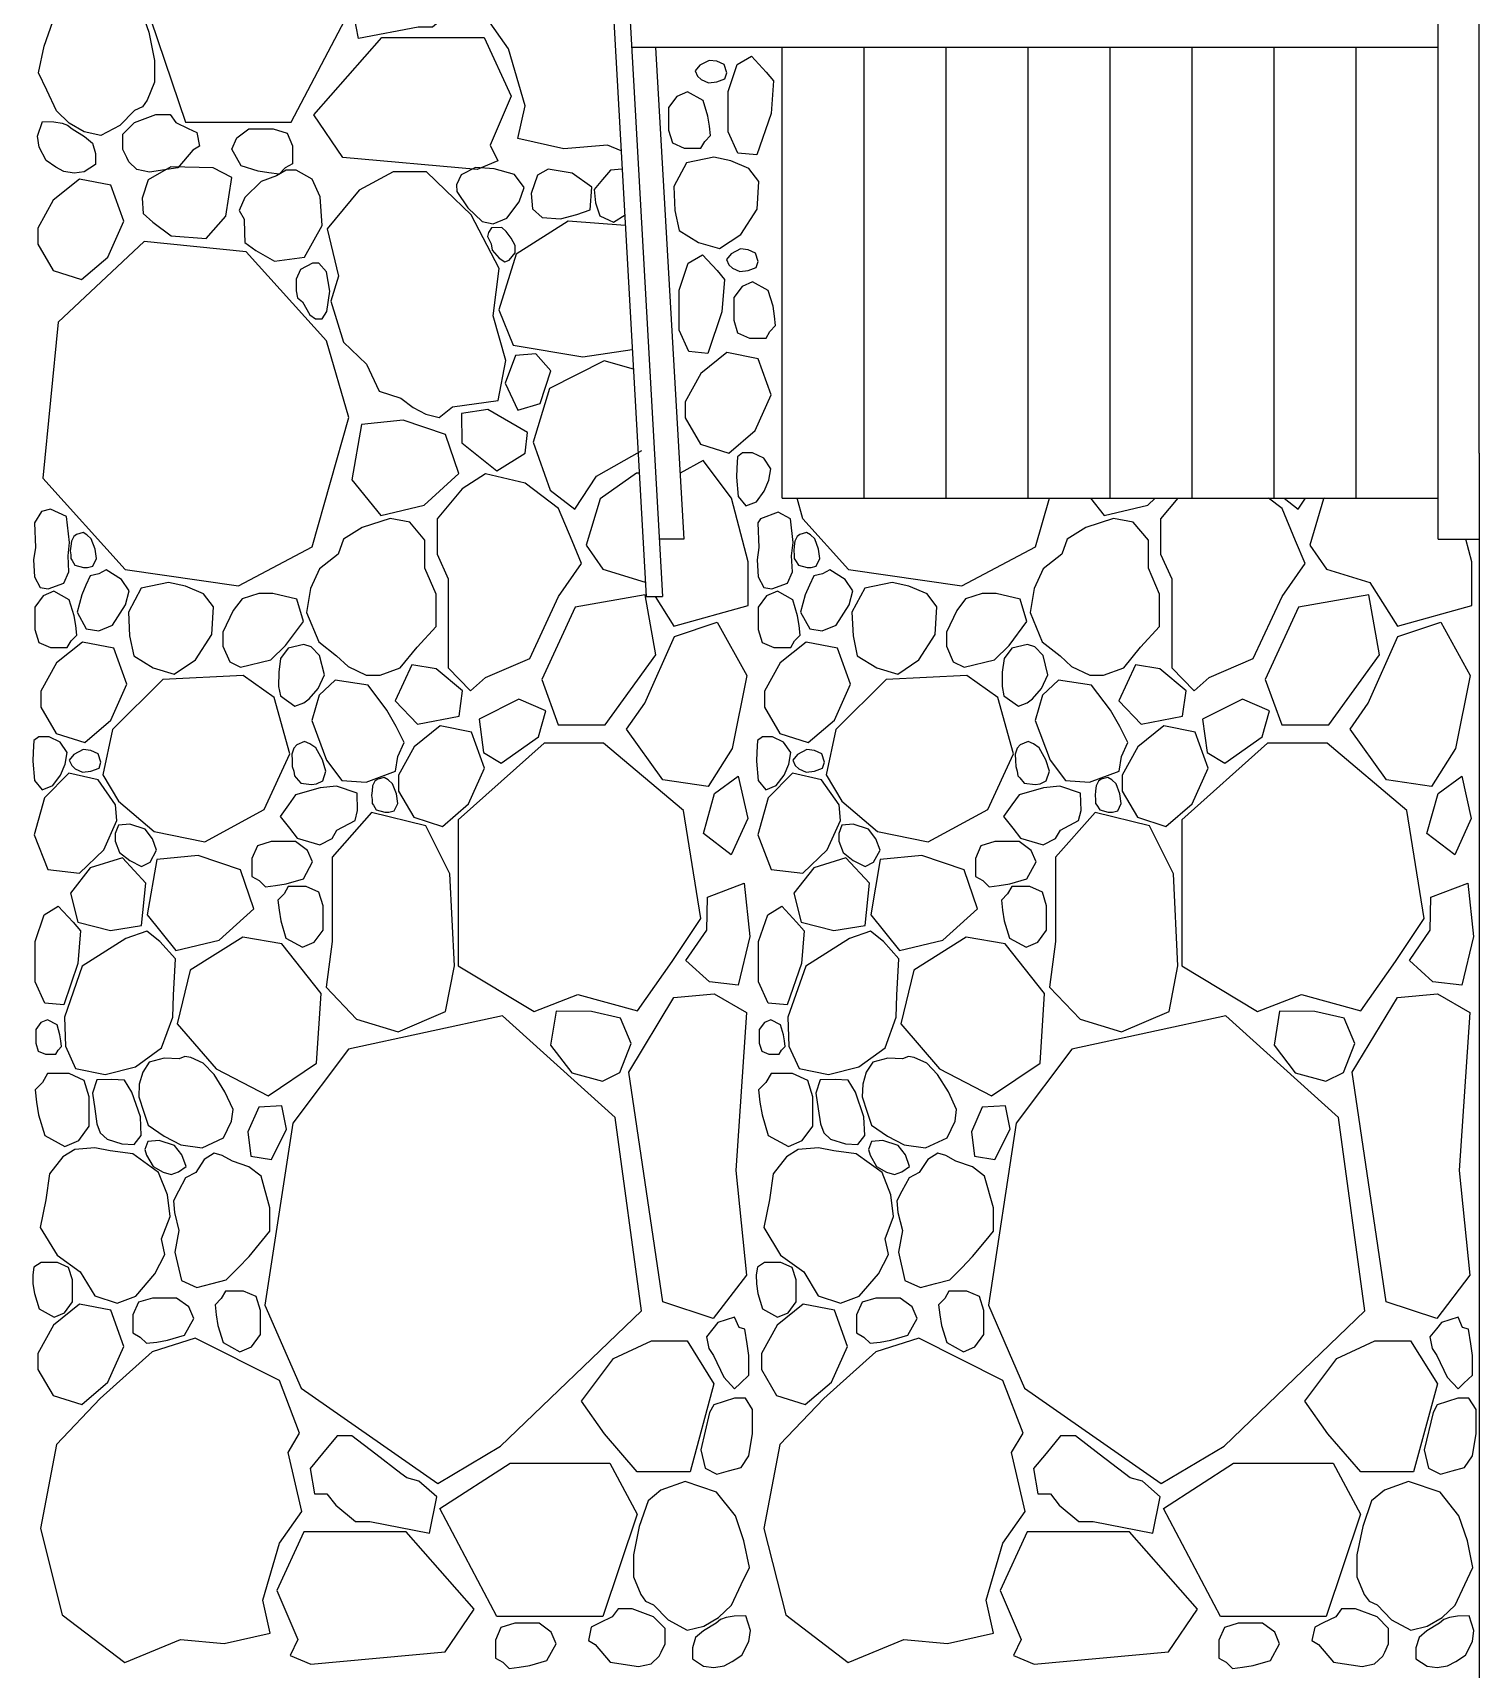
# Model space of a CAD drawing. Header units: millimetres. Extents: x 10227 to 13232, y 2 to 9351.
# Drawn here: x 11831.8 to 12008.2, y 6743.6 to 6943.3 of the extents above; entities that cross this region are included whole.
import ezdxf

# ---------------------------------------------------------------- set-up
doc = ezdxf.new("R2010")
doc.units = ezdxf.units.MM
for name, color, linetype in [('A-FURN', 9, 'Continuous'), ('A-WALL-FULL-EXTR', 1, 'Continuous'), ('ALBERO_PRUNUS', 6, 'Continuous'), ('RETINO', 20, 'Continuous')]:
    doc.layers.add(name, color=color, linetype=linetype)

msp = doc.modelspace()

# ---------------------------------------------------------------- linework, layer by layer
at = {"layer": 'A-FURN', "ltscale": 0.1}
msp.add_line((12008.18, 6892), (12008.18, 6986), dxfattribs=at)
at = {"layer": 'A-WALL-FULL-EXTR', "ltscale": 0.1}
for q in [(12008.18, 7072), (12008.18, 6530.6)]:
    msp.add_line((12008.18, 6892), q, dxfattribs=at)
at = {"layer": 'ALBERO_PRUNUS', "ltscale": 0.1}
for p, q in [((12003.18, 6881.5), (12003.18, 7061.5)), ((11897.4, 7038.49), (11906.58, 6874.51)), ((11899.4, 7038.49), (11908.58, 6874.51)), ((12003.18, 6941.5), (11904.83, 6941.5)), ((11907.74, 6941.5), (11911.18, 6881.5)), ((11923.18, 6886.5), (11923.18, 6941.5)), ((11933.18, 6886.5), (11933.18, 6941.5)), ((11943.18, 6886.5), (11943.18, 6941.5)), ((11953.18, 6886.5), (11953.18, 6941.5)), ((11963.18, 6886.5), (11963.18, 6941.5)), ((11973.18, 6886.5), (11973.18, 6941.5)), ((11983.18, 6886.5), (11983.18, 6941.5)), ((11993.18, 6886.5), (11993.18, 6941.5)), ((11923.18, 6886.5), (12003.18, 6886.5)), ((11911.18, 6881.5), (11908.19, 6881.5)), ((12003.18, 6881.5), (12008.18, 6881.5)), ((11906.58, 6874.51), (11908.58, 6874.51))]:
    msp.add_line(p, q, dxfattribs=at)
at = {"layer": 'RETINO', "ltscale": 0.1}
for p, q in [((11913.53, 6891.09), (11910.72, 6889.56)), ((11916.99, 6886.49), (11913.53, 6891.09)), ((11925.69, 6884), (11925.02, 6886.5)), ((11922.69, 6884.79), (11920.54, 6884)), ((11924.18, 6884), (11922.69, 6884.79))]:
    msp.add_line(p, q, dxfattribs=at)
at = {"layer": 'RETINO'}
for points in [[(11896.57, 6929.11), (11890.95, 6930.37), (11891.85, 6934.36), (11889.81, 6941.34), (11887.1, 6945.2), (11888.76, 6952.4), (11887.36, 6954.77), (11889.81, 6961.18), (11900.07, 6966.35), (11901.47, 6965.91)], [(11882.94, 6945.95), (11880.55, 6943.98), (11878.79, 6943.98), (11871.52, 6942.57), (11870.64, 6946.99), (11872.82, 6948.91), (11874.3, 6949.3), (11875, 6949.85), (11878.06, 6952.19), (11880.98, 6954.41), (11882.79, 6954.41), (11884.55, 6952.29), (11886.09, 6950.45), (11885.54, 6947.35), (11884.03, 6947.35), (11882.94, 6945.95)], [(11870.25, 6945.58), (11861.7, 6951.09), (11849.53, 6951.09), (11846.2, 6944.85), (11850.4, 6932.38), (11863.29, 6932.38), (11870.25, 6945.58)], [(11844.19, 6933.81), (11842.42, 6931.98), (11840.09, 6930.73), (11838.08, 6931.19), (11836.25, 6932.26), (11834.68, 6933.77), (11833.5, 6936.27), (11832.51, 6938.38), (11833.18, 6941.63), (11834.22, 6944.67), (11836.5, 6947.57), (11840.36, 6948.86), (11843.29, 6947.78), (11844.86, 6946.5), (11845.93, 6943.35), (11846.65, 6939.92), (11846.65, 6937.24), (11845.76, 6935.05), (11845.16, 6934.25), (11844.19, 6933.81)], [(11887.57, 6929.58), (11888.52, 6927.64), (11885.99, 6926.59), (11869.62, 6928.07), (11866.08, 6933.29), (11874.37, 6942.72), (11886.85, 6942.72), (11890.14, 6935.56), (11887.57, 6929.58)], [(11921.82, 6933.43), (11920.09, 6928.38), (11917.77, 6928.59), (11916.61, 6931.21), (11916.6, 6936.1), (11917.71, 6939.4), (11919.43, 6940.42), (11921.23, 6938.49), (11922.13, 6937.4), (11921.82, 6933.43)], [(11914.19, 6937.17), (11915.21, 6937.3), (11916.19, 6937.66), (11916.42, 6938.38), (11916.11, 6939.4), (11915.21, 6939.81), (11914.27, 6939.92), (11913.13, 6939.32), (11912.57, 6938.62), (11912.86, 6937.99), (11913.3, 6937.57), (11914.19, 6937.17)], [(11914.12, 6933.1), (11913.54, 6935.03), (11911.64, 6936.08), (11910.34, 6935.52), (11909.33, 6934.15), (11909.33, 6931.41), (11909.81, 6929.84), (11911.24, 6929.21), (11913.27, 6929.21), (11913.75, 6930.03), (11914.44, 6930.75), (11914.32, 6931.9), (11914.12, 6933.1)], [(11836.58, 6931.56), (11838.11, 6930.62), (11839.06, 6929.82), (11839.45, 6928.56), (11839.45, 6927.21), (11838.08, 6926.32), (11836.85, 6926.15), (11835.58, 6926.37), (11834.6, 6926.9), (11833.42, 6927.68), (11832.58, 6929.34), (11832.38, 6930.66), (11832.96, 6932.46), (11834.37, 6932.43), (11835.36, 6932.27), (11836.04, 6932.03), (11836.58, 6931.56)], [(11851.32, 6928.95), (11849.5, 6926.8), (11846.02, 6926.28), (11844.49, 6926.6), (11843.5, 6927.55), (11843.25, 6928.05), (11842.79, 6929.05), (11842.79, 6930.92), (11844.19, 6932.33), (11846.8, 6933.33), (11848.53, 6933.33), (11849.24, 6932.33), (11850.76, 6931.6), (11851.79, 6931.1), (11852.14, 6929.45), (11851.32, 6928.95)], [(11859.28, 6926.4), (11857.21, 6927.03), (11856.08, 6929.07), (11856.68, 6930.47), (11858.16, 6931.56), (11861.11, 6931.56), (11862.8, 6931.05), (11863.48, 6929.5), (11863.48, 6927.31), (11862.59, 6926.8), (11861.82, 6926.05), (11860.58, 6926.19), (11859.28, 6926.4)], [(11903.54, 6928.88), (11901.89, 6929.56), (11896.57, 6929.11)], [(11848.62, 6926.92), (11845.87, 6925.34)], [(11855.34, 6920.91), (11856.05, 6925.61), (11853.78, 6926.79), (11848.62, 6926.92)], [(11861.25, 6915.43), (11864.93, 6915.89), (11867.1, 6919.76), (11866.83, 6923.25), (11865.85, 6925.43), (11863.93, 6926.54), (11862.69, 6926.52), (11861.52, 6925.84), (11859.66, 6925.14), (11857.67, 6923.17), (11856.96, 6921.6), (11857.57, 6920.54), (11857.61, 6918.86), (11857.64, 6917.71), (11859, 6916.71), (11861.25, 6915.43)], [(11882.98, 6897.64), (11888.53, 6898.41), (11889.5, 6903.28), (11887.94, 6908.75), (11888.66, 6914.53), (11885.26, 6921.07), (11882.14, 6924.09), (11879.82, 6926.33), (11875.76, 6926.33), (11871.58, 6924.09), (11867.71, 6919.37), (11869.08, 6913.59), (11868.16, 6910.55), (11869.68, 6905.53), (11872.49, 6902.87), (11874.03, 6899.56), (11876.67, 6898.69), (11878.19, 6897.55), (11879.71, 6896.74), (11881.34, 6896.35), (11882.98, 6897.64)], [(11884.83, 6921.91), (11886.59, 6920.24), (11887.94, 6919.98), (11889.6, 6920.68), (11891.11, 6922.64), (11891.72, 6924.41), (11890.53, 6925.98), (11888.05, 6926.7), (11885.79, 6926.84), (11884.04, 6925.97), (11883.48, 6924.75), (11883.51, 6923.9), (11884.83, 6921.91)], [(11894.64, 6926.65), (11893.33, 6925.9)], [(11899.76, 6921.7), (11899.96, 6924.44), (11897.56, 6926.17), (11894.64, 6926.65)], [(11903.66, 6926.65), (11902.26, 6926.51), (11901.25, 6925.37), (11900.26, 6924.16), (11900.4, 6922.53), (11900.96, 6920.95), (11902.08, 6920.41), (11902.59, 6920.19), (11904.05, 6921.07)], [(11918.14, 6918.66), (11920.11, 6921.75), (11920.32, 6925.15), (11919.12, 6926.74), (11916.9, 6927.65), (11914.86, 6928.12), (11911.52, 6927.42), (11909.95, 6924.51), (11910.1, 6921.61), (11910.62, 6919.15), (11912.99, 6917.7), (11915.54, 6916.95), (11918.14, 6918.66)], [(11834.26, 6914.27), (11837.75, 6913.17), (11840.94, 6915.91), (11842.88, 6920.28), (11841.3, 6924.68), (11837.48, 6925.42), (11834.3, 6922.87), (11832.4, 6919.43), (11832.4, 6917.48), (11834.26, 6914.27)], [(11845.87, 6925.34), (11845.12, 6923.1), (11845.27, 6921.25)], [(11893.33, 6925.9), (11892.58, 6923.66), (11892.73, 6921.82)], [(11845.27, 6921.25), (11846.45, 6920.18)], [(11846.45, 6920.18), (11848.67, 6918.52), (11852.93, 6918.19), (11855.34, 6920.91)], [(11904.05, 6919.75), (11897.09, 6920.3), (11890.76, 6916.29), (11888.64, 6909.49)], [(11892.73, 6921.82), (11893.92, 6920.75)], [(11893.92, 6920.75), (11896.13, 6920.58), (11898.12, 6921.11), (11899.76, 6921.7)], [(11887.83, 6916.78), (11888.65, 6915.78), (11889.36, 6915.35), (11889.89, 6915.54), (11890.62, 6916.43), (11890.62, 6917.35), (11890.13, 6918.23), (11889.52, 6919.05), (11889.01, 6919.52), (11887.74, 6919.47), (11887.36, 6918.91), (11887.25, 6918.44), (11887.68, 6917.55), (11887.83, 6916.78)], [(11867.62, 6905.69), (11857.82, 6916.56), (11845.37, 6917.83), (11834.91, 6907.99), (11833, 6888.94), (11843.04, 6877.82), (11856.87, 6875.81), (11865.86, 6880.55), (11870.32, 6896.34), (11867.62, 6905.69)], [(11918.02, 6914.17), (11919.04, 6914.3), (11920.02, 6914.66), (11920.25, 6915.38), (11919.94, 6916.41), (11919.04, 6916.82), (11918.1, 6916.92), (11916.96, 6916.32), (11916.4, 6915.62), (11916.69, 6914.99), (11917.13, 6914.57), (11918.02, 6914.17)], [(11864.69, 6910.44), (11865.57, 6908.89), (11866.29, 6908.38), (11867.09, 6908.38), (11867.66, 6909.29), (11868, 6911.75), (11867.6, 6914.13), (11866.69, 6915.19), (11865.89, 6915.19), (11864.43, 6914.41), (11863.91, 6913.24), (11863.91, 6911.78), (11864.06, 6910.94), (11864.69, 6910.44)], [(11915.84, 6909.22), (11914.12, 6904.17), (11911.8, 6904.38), (11910.63, 6907), (11910.62, 6911.89), (11911.73, 6915.19), (11913.45, 6916.21), (11915.25, 6914.28), (11916.16, 6913.19), (11915.84, 6909.22)], [(11922.06, 6909.92), (11921.47, 6911.85), (11919.58, 6912.89), (11918.28, 6912.34), (11917.27, 6910.97), (11917.27, 6908.22), (11917.75, 6906.66), (11919.18, 6906.02), (11921.21, 6906.02), (11921.69, 6906.85), (11922.38, 6907.57), (11922.26, 6908.71), (11922.06, 6909.92)], [(11888.64, 6909.49), (11890.36, 6905.17), (11898.87, 6903.76), (11904.89, 6904.66)], [(11893.15, 6904.1), (11890.64, 6903.9), (11889.41, 6900.52), (11890.96, 6897.25), (11893.65, 6898.07), (11894.97, 6902.03), (11893.15, 6904.1)], [(11905.03, 6902.24), (11901.46, 6903.24), (11894.79, 6899.9), (11892.83, 6893.34), (11894.9, 6887.47), (11897.89, 6885.16), (11900.54, 6889.19)], [(11913.21, 6893.11), (11916.69, 6892), (11919.89, 6894.74), (11921.83, 6899.11), (11920.24, 6903.51), (11916.43, 6904.26), (11913.25, 6901.71), (11911.34, 6898.26), (11911.34, 6896.32), (11913.21, 6893.11)], [(11891.82, 6892), (11892.13, 6894.5), (11887.3, 6897.32), (11884.06, 6896.82), (11884.13, 6893.24), (11888.38, 6889.83), (11891.82, 6892)], [(11876.95, 6896.02), (11871.88, 6895.51), (11870.72, 6888.76), (11874.23, 6884.4), (11879.52, 6885.67), (11883.74, 6889.51), (11882.12, 6894.27), (11876.95, 6896.02)], [(11900.54, 6889.19), (11906.06, 6892.3)], [(11917.81, 6886.71), (11918.75, 6885.56), (11920.03, 6886.06), (11920.98, 6887.35), (11921.56, 6888.69), (11921.8, 6890.09), (11920.94, 6891.37), (11919.58, 6892.04), (11918.33, 6892.04), (11917.75, 6891.55), (11917.66, 6890.15), (11917.62, 6889.05), (11917.81, 6886.71)], [(11887.01, 6864.63), (11892.39, 6866.94), (11895.92, 6874.5), (11898.71, 6878.52), (11897.55, 6881.31), (11895.92, 6885.26), (11891.84, 6888.32), (11887.01, 6889.48), (11884.16, 6887.64), (11881.1, 6883.97), (11881.1, 6879.68), (11882.46, 6876.68), (11882.46, 6873.68), (11882.46, 6868.71), (11882.46, 6865.79), (11885.18, 6862.99), (11887.01, 6864.63)], [(11905.74, 6889.56), (11905.41, 6889.56), (11900.98, 6886.42), (11899.28, 6880.76), (11901.32, 6877.83), (11906.48, 6876.24)], [(11907.69, 6874.51), (11909.97, 6870.88), (11919.03, 6873.4), (11919.03, 6878.72), (11916.99, 6886.49)], [(11925.69, 6884), (11931.27, 6877.82), (11945.09, 6875.81), (11954.08, 6880.55), (11955.76, 6886.5)], [(11960.77, 6886.5), (11962.45, 6884.4), (11967.75, 6885.67), (11968.66, 6886.5)], [(11971.43, 6886.5), (11969.32, 6883.97), (11969.32, 6879.68), (11970.68, 6876.68), (11970.68, 6873.68), (11970.68, 6868.71), (11970.68, 6865.79), (11973.4, 6862.99), (11975.24, 6864.63)], [(11975.24, 6864.63), (11980.61, 6866.94), (11984.15, 6874.5), (11986.94, 6878.52), (11985.78, 6881.31), (11984.14, 6885.26), (11982.5, 6886.5)], [(11983.13, 6887.47), (11983.18, 6887.42)], [(11984.39, 6886.5), (11986.12, 6885.16), (11986.99, 6886.5)], [(11989.31, 6886.5), (11989.21, 6886.42), (11987.51, 6880.76), (11989.55, 6877.83), (11994.86, 6876.2)], [(11831.9, 6878.99), (11832.02, 6876.91), (11832.71, 6875.62), (11833.68, 6875.43), (11835.6, 6876.13), (11836.19, 6877.52), (11836.1, 6879.46), (11836.28, 6881.11), (11835.92, 6884.27), (11833.94, 6885.16), (11832.87, 6884.89), (11832.01, 6883.51), (11832.12, 6880.47), (11831.9, 6878.99)], [(11866.66, 6868.98), (11868.83, 6867.27), (11870.24, 6865.98), (11872.46, 6864.89), (11874.15, 6864.89), (11876.61, 6865.82), (11878.66, 6868.32), (11880.98, 6870.84), (11880.98, 6874.79), (11879.62, 6877.96), (11879.62, 6881.39), (11877.76, 6883.58), (11875.37, 6884.02), (11871.97, 6882.92), (11869.7, 6881.52), (11869.05, 6879.68), (11866.76, 6877.88), (11865.66, 6875.47), (11865.17, 6872.57), (11866.66, 6868.98)], [(11920.13, 6878.99), (11920.25, 6876.91), (11920.94, 6875.62), (11921.91, 6875.43), (11923.83, 6876.13), (11924.42, 6877.52), (11924.33, 6879.46), (11924.51, 6881.11), (11924.18, 6884)], [(11920.54, 6884), (11920.23, 6883.51), (11920.35, 6880.47), (11920.13, 6878.99)], [(11954.89, 6868.98), (11957.06, 6867.27), (11958.47, 6865.98), (11960.68, 6864.89), (11962.37, 6864.89), (11964.83, 6865.82), (11966.88, 6868.32), (11969.21, 6870.84), (11969.21, 6874.79), (11967.85, 6877.96), (11967.85, 6881.39), (11965.98, 6883.58), (11963.6, 6884.02), (11960.2, 6882.92), (11957.93, 6881.52), (11957.27, 6879.68), (11954.99, 6877.88), (11953.89, 6875.47), (11953.4, 6872.57), (11954.89, 6868.98)], [(11836.94, 6878.34), (11837.98, 6878.04), (11838.48, 6878.04), (11839.12, 6878.22), (11839.56, 6879.14), (11839.39, 6880.28), (11838.92, 6881.54), (11838.4, 6882.02), (11837.92, 6882.31), (11837.12, 6882.09), (11836.78, 6881.82), (11836.5, 6881.26), (11836.43, 6880.65), (11836.36, 6880.08), (11836.43, 6879.59), (11836.43, 6879.13), (11836.58, 6878.91), (11836.94, 6878.34)], [(11925.17, 6878.34), (11926.21, 6878.04), (11926.71, 6878.04), (11927.34, 6878.22), (11927.78, 6879.14), (11927.61, 6880.28), (11927.15, 6881.54), (11926.63, 6882.02), (11926.14, 6882.31), (11925.34, 6882.09), (11925.01, 6881.82), (11924.72, 6881.26), (11924.66, 6880.65), (11924.58, 6880.08), (11924.66, 6879.59), (11924.66, 6879.13), (11924.81, 6878.91), (11925.17, 6878.34)], [(11994.86, 6876.2), (11998.2, 6870.88), (12007.26, 6873.4), (12007.26, 6878.72), (12006.53, 6881.5)], [(11837.76, 6874.7), (11837.19, 6872.6), (11838.32, 6870.57), (11839.83, 6870.32), (11841.53, 6871), (11843.1, 6873.5), (11843.56, 6875.2), (11842.62, 6876.6), (11840.76, 6877.77), (11839.86, 6877.29), (11838.81, 6877.03), (11838.27, 6875.91), (11837.76, 6874.7)], [(11925.98, 6874.7), (11925.41, 6872.6), (11926.54, 6870.57), (11928.05, 6870.32), (11929.76, 6871), (11931.33, 6873.5), (11931.79, 6875.2), (11930.85, 6876.6), (11928.99, 6877.77), (11928.08, 6877.29), (11927.04, 6877.03), (11926.5, 6875.91), (11925.98, 6874.7)], [(11836.84, 6872.16), (11836.25, 6874.09), (11834.36, 6875.14), (11833.05, 6874.58), (11832.04, 6873.21), (11832.04, 6870.47), (11832.52, 6868.9), (11833.95, 6868.27), (11835.99, 6868.27), (11836.46, 6869.09), (11837.16, 6869.81), (11837.03, 6870.96), (11836.84, 6872.16)], [(11851.64, 6866.77), (11853.61, 6869.86), (11853.82, 6873.26), (11852.61, 6874.84), (11850.4, 6875.75), (11848.36, 6876.23), (11845.02, 6875.53), (11843.45, 6872.61), (11843.59, 6869.71), (11844.11, 6867.25), (11846.49, 6865.8), (11849.04, 6865.05), (11851.64, 6866.77)], [(11857.13, 6865.9), (11860.83, 6866.78), (11862.63, 6868.54), (11864.81, 6871.45), (11863.98, 6874.19), (11861.06, 6874.89), (11859.35, 6874.89), (11857.32, 6874.23), (11856.25, 6872.79), (11854.97, 6870.14), (11854.97, 6868.45), (11855.81, 6866.53), (11857.13, 6865.9)], [(11895.87, 6858.85), (11901.59, 6858.85), (11907.77, 6867.38), (11906.47, 6874.73), (11897.93, 6873.22), (11893.85, 6864.4)], [(11925.06, 6872.16), (11924.48, 6874.09), (11922.59, 6875.14), (11921.28, 6874.58), (11920.27, 6873.21), (11920.27, 6870.47), (11920.75, 6868.9), (11922.18, 6868.27), (11924.22, 6868.27), (11924.69, 6869.09), (11925.39, 6869.81), (11925.26, 6870.96), (11925.06, 6872.16)], [(11939.86, 6866.77), (11941.84, 6869.86), (11942.05, 6873.26), (11940.84, 6874.84), (11938.62, 6875.75), (11936.58, 6876.23), (11933.25, 6875.53), (11931.67, 6872.61), (11931.82, 6869.71), (11932.34, 6867.25), (11934.72, 6865.8), (11937.27, 6865.05), (11939.86, 6866.77)], [(11945.36, 6865.9), (11949.06, 6866.78), (11950.86, 6868.54), (11953.03, 6871.45), (11952.2, 6874.19), (11949.29, 6874.89), (11947.58, 6874.89), (11945.55, 6874.23), (11944.48, 6872.79), (11943.2, 6870.14), (11943.2, 6868.45), (11944.04, 6866.53), (11945.36, 6865.9)], [(11984.1, 6858.85), (11989.82, 6858.85), (11996, 6867.38), (11994.7, 6874.73), (11986.15, 6873.22), (11982.08, 6864.4)], [(11908.64, 6852.14), (11904.2, 6858.32), (11906.42, 6861.5), (11910.03, 6869.62), (11915.26, 6871.36), (11918.86, 6864.85), (11917.06, 6855.96)], [(11996.86, 6852.14), (11992.43, 6858.32), (11994.65, 6861.5), (11998.26, 6869.62), (12003.49, 6871.36), (12007.09, 6864.85), (12005.29, 6855.96)], [(11834.65, 6857.8), (11838.13, 6856.69), (11841.33, 6859.43), (11843.27, 6863.8), (11841.68, 6868.2), (11837.87, 6868.94), (11834.69, 6866.4), (11832.78, 6862.95), (11832.78, 6861), (11834.65, 6857.8)], [(11867.36, 6864.94), (11866.77, 6867.32), (11865.76, 6868.38), (11864.86, 6868.67), (11862.95, 6868.2), (11862.01, 6866.96), (11861.78, 6865.26), (11861.77, 6863.53), (11861.99, 6862.37), (11863.77, 6861.14), (11864.84, 6861.52), (11865.48, 6862.04), (11866.6, 6863.27), (11867.36, 6864.94)], [(11922.88, 6857.8), (11926.36, 6856.69), (11929.56, 6859.43), (11931.5, 6863.8), (11929.91, 6868.2), (11926.1, 6868.94), (11922.92, 6866.4), (11921.01, 6862.95), (11921.01, 6861), (11922.88, 6857.8)], [(11955.58, 6864.94), (11955, 6867.32), (11953.98, 6868.38), (11953.08, 6868.67), (11951.18, 6868.2), (11950.24, 6866.96), (11950.01, 6865.26), (11950, 6863.53), (11950.22, 6862.37), (11951.99, 6861.14), (11953.07, 6861.52), (11953.71, 6862.04), (11954.82, 6863.27), (11955.58, 6864.94)], [(11861.24, 6862.18), (11857.45, 6864.87), (11847.64, 6864.38), (11841.5, 6858.3), (11840.32, 6852.77), (11842.25, 6849.53), (11846.59, 6845.84), (11852.77, 6844.59), (11860.02, 6848.52), (11863.15, 6855.32), (11861.24, 6862.18)], [(11878.03, 6866.19), (11876, 6861.79), (11878.72, 6858.95), (11883.78, 6859.9), (11884.2, 6862.98), (11881, 6865.67), (11878.03, 6866.19)], [(11893.85, 6864.4), (11895.87, 6858.85)], [(11949.47, 6862.18), (11945.68, 6864.87), (11935.86, 6864.38), (11929.73, 6858.3), (11928.54, 6852.77), (11930.47, 6849.53), (11934.82, 6845.84), (11940.99, 6844.59), (11948.24, 6848.52), (11951.38, 6855.32), (11949.47, 6862.18)], [(11966.25, 6866.19), (11964.22, 6861.79), (11966.95, 6858.95), (11972, 6859.9), (11972.43, 6862.98), (11969.23, 6865.67), (11966.25, 6866.19)], [(11982.08, 6864.4), (11984.1, 6858.85)], [(11874.98, 6860.65), (11872.69, 6863.68), (11868.66, 6864.29), (11866.71, 6862.46), (11865.82, 6859.37), (11867.61, 6854.52), (11869.48, 6852.06), (11872.43, 6851.87), (11876.03, 6853.2), (11876.33, 6854.97), (11877.09, 6856.7), (11876.12, 6858.64), (11874.98, 6860.65)], [(11963.21, 6860.65), (11960.91, 6863.68), (11956.88, 6864.29), (11954.94, 6862.46), (11954.04, 6859.37), (11955.84, 6854.52), (11957.71, 6852.06), (11960.65, 6851.87), (11964.26, 6853.2), (11964.56, 6854.97), (11965.31, 6856.7), (11964.35, 6858.64), (11963.21, 6860.65)], [(11886.77, 6855.49), (11888.91, 6854.17), (11893.48, 6857.39), (11894.37, 6860.55), (11891.08, 6861.98), (11886.21, 6859.53), (11886.77, 6855.49)], [(11974.99, 6855.49), (11977.14, 6854.17), (11981.71, 6857.39), (11982.59, 6860.55), (11979.31, 6861.98), (11974.44, 6859.53), (11974.99, 6855.49)], [(11878.26, 6847.57), (11881.75, 6846.46), (11884.94, 6849.2), (11886.89, 6853.57), (11885.3, 6857.97), (11881.48, 6858.71), (11878.31, 6856.17), (11876.4, 6852.72), (11876.4, 6850.77), (11878.26, 6847.57)], [(11966.49, 6847.57), (11969.98, 6846.46), (11973.17, 6849.2), (11975.11, 6853.57), (11973.53, 6857.97), (11969.71, 6858.71), (11966.53, 6856.17), (11964.63, 6852.72), (11964.63, 6850.77), (11966.49, 6847.57)], [(11832.01, 6852.07), (11832.95, 6850.93), (11834.23, 6851.43), (11835.18, 6852.72), (11835.76, 6854.06), (11836, 6855.46), (11835.14, 6856.74), (11833.78, 6857.4), (11832.53, 6857.4), (11831.94, 6856.92), (11831.86, 6855.52), (11831.82, 6854.42), (11832.01, 6852.07)], [(11864.47, 6851.74), (11865.8, 6851.58), (11866.41, 6851.67), (11867.16, 6852), (11867.54, 6853.21), (11867.11, 6854.59), (11866.31, 6856.04), (11865.58, 6856.54), (11864.93, 6856.8), (11863.99, 6856.39), (11863.63, 6856), (11863.38, 6855.26), (11863.42, 6854.49), (11863.43, 6853.78), (11863.61, 6853.19), (11863.7, 6852.63), (11863.93, 6852.38), (11864.47, 6851.74)], [(11905.53, 6823.95), (11909.76, 6829.98), (11913.24, 6835.22), (11911.14, 6848.39), (11901.39, 6856.63), (11894.15, 6856.63), (11883.68, 6847.26), (11883.68, 6829.43), (11892.94, 6823.89), (11898.27, 6825.95), (11905.53, 6823.95)], [(11920.24, 6852.07), (11921.17, 6850.93), (11922.46, 6851.43), (11923.41, 6852.72), (11923.99, 6854.06), (11924.23, 6855.46), (11923.36, 6856.74), (11922.01, 6857.4), (11920.76, 6857.4), (11920.17, 6856.92), (11920.08, 6855.52), (11920.05, 6854.42), (11920.24, 6852.07)], [(11952.69, 6851.74), (11954.03, 6851.58), (11954.64, 6851.67), (11955.39, 6852), (11955.76, 6853.21), (11955.34, 6854.59), (11954.53, 6856.04), (11953.81, 6856.54), (11953.16, 6856.8), (11952.22, 6856.39), (11951.85, 6856), (11951.61, 6855.26), (11951.64, 6854.49), (11951.66, 6853.78), (11951.84, 6853.19), (11951.92, 6852.63), (11952.15, 6852.38), (11952.69, 6851.74)], [(11993.76, 6823.95), (11997.99, 6829.98), (12001.46, 6835.22), (11999.36, 6848.39), (11989.62, 6856.63), (11982.37, 6856.63), (11971.91, 6847.26), (11971.91, 6829.43), (11981.16, 6823.89), (11986.5, 6825.95), (11993.76, 6823.95)], [(11837.87, 6853.08), (11838.89, 6853.21), (11839.87, 6853.57), (11840.1, 6854.29), (11839.78, 6855.31), (11838.89, 6855.72), (11837.94, 6855.83), (11836.81, 6855.23), (11836.24, 6854.53), (11836.54, 6853.9), (11836.97, 6853.48), (11837.87, 6853.08)], [(11917.06, 6855.96), (11914.14, 6851.31)], [(11926.1, 6853.08), (11927.11, 6853.21), (11928.1, 6853.57), (11928.33, 6854.29), (11928.01, 6855.31), (11927.12, 6855.72), (11926.17, 6855.83), (11925.04, 6855.23), (11924.47, 6854.53), (11924.76, 6853.9), (11925.2, 6853.48), (11926.1, 6853.08)], [(12005.29, 6855.96), (12002.37, 6851.31)], [(11839.76, 6852.15), (11836.2, 6852.96), (11833.24, 6849.96), (11831.97, 6845.45), (11833.62, 6841.2), (11837.48, 6840.77), (11840.44, 6843.58), (11842.05, 6847.17), (11841.89, 6849.11), (11839.76, 6852.15)], [(11873.68, 6848.47), (11874.72, 6848.18), (11875.22, 6848.18), (11875.86, 6848.36), (11876.3, 6849.27), (11876.13, 6850.42), (11875.66, 6851.67), (11875.15, 6852.16), (11874.66, 6852.44), (11873.86, 6852.23), (11873.52, 6851.96), (11873.24, 6851.4), (11873.17, 6850.79), (11873.1, 6850.22), (11873.17, 6849.73), (11873.17, 6849.27), (11873.33, 6849.04), (11873.68, 6848.47)], [(11916.96, 6843.01), (11913.57, 6845.6), (11914.94, 6850.47), (11917.82, 6852.6), (11918.98, 6847.41), (11916.96, 6843.01)], [(11927.99, 6852.15), (11924.42, 6852.96), (11921.47, 6849.96), (11920.2, 6845.45), (11921.85, 6841.2), (11925.71, 6840.77), (11928.67, 6843.58), (11930.28, 6847.17), (11930.12, 6849.11), (11927.99, 6852.15)], [(11961.91, 6848.47), (11962.95, 6848.18), (11963.45, 6848.18), (11964.09, 6848.36), (11964.53, 6849.27), (11964.36, 6850.42), (11963.89, 6851.67), (11963.37, 6852.16), (11962.89, 6852.44), (11962.09, 6852.23), (11961.75, 6851.96), (11961.47, 6851.4), (11961.4, 6850.79), (11961.33, 6850.22), (11961.4, 6849.73), (11961.4, 6849.27), (11961.55, 6849.04), (11961.91, 6848.47)], [(12005.19, 6843.01), (12001.79, 6845.6), (12003.17, 6850.47), (12006.04, 6852.6), (12007.2, 6847.41), (12005.19, 6843.01)], [(11871.34, 6850.52), (11868.82, 6851.35), (11866.83, 6851.17), (11863.85, 6850.31), (11862.96, 6849.07), (11861.96, 6847.68), (11863.08, 6846.23), (11864.03, 6845.01), (11866.8, 6844.19), (11868.29, 6845), (11868.88, 6845.98), (11871.09, 6847.18), (11871.4, 6848.39), (11871.34, 6850.52)], [(11914.14, 6851.31), (11908.64, 6852.14)], [(11959.57, 6850.52), (11957.04, 6851.35), (11955.05, 6851.17), (11952.08, 6850.31), (11951.18, 6849.07), (11950.18, 6847.68), (11951.31, 6846.23), (11952.26, 6845.01), (11955.02, 6844.19), (11956.52, 6845), (11957.11, 6845.98), (11959.32, 6847.18), (11959.63, 6848.39), (11959.57, 6850.52)], [(12002.37, 6851.31), (11996.86, 6852.14)], [(11842.38, 6843.26), (11843.61, 6842.28), (11845.05, 6841.58), (11846.1, 6842.1), (11846.88, 6843.54), (11846.38, 6844.96), (11845.48, 6846.11), (11843.61, 6846.72), (11842.24, 6846.59), (11841.86, 6845.59), (11841.86, 6844.67), (11842.38, 6843.26)], [(11876.34, 6821.4), (11882.14, 6823.87), (11883.21, 6829.43), (11882.67, 6840.66), (11879.74, 6846.53), (11873.1, 6848.17), (11868.29, 6842.7), (11868.29, 6832.41), (11867.56, 6826.83), (11871.28, 6822.95), (11876.34, 6821.4)], [(11930.61, 6843.26), (11931.84, 6842.28), (11933.28, 6841.58), (11934.32, 6842.1), (11935.11, 6843.54), (11934.6, 6844.96), (11933.71, 6846.11), (11931.84, 6846.72), (11930.46, 6846.59), (11930.08, 6845.59), (11930.09, 6844.67), (11930.61, 6843.26)], [(11964.57, 6821.4), (11970.37, 6823.87), (11971.44, 6829.43), (11970.9, 6840.66), (11967.97, 6846.53), (11961.33, 6848.17), (11956.52, 6842.7), (11956.52, 6832.41), (11955.79, 6826.83), (11959.51, 6822.95), (11964.57, 6821.4)], [(11862.71, 6839.45), (11864.79, 6840.08), (11865.91, 6842.12), (11865.31, 6843.53), (11863.84, 6844.61), (11860.88, 6844.61), (11859.19, 6844.1), (11858.51, 6842.56), (11858.51, 6840.36), (11859.4, 6839.85), (11860.18, 6839.1), (11861.41, 6839.24), (11862.71, 6839.45)], [(11950.94, 6839.45), (11953.01, 6840.08), (11954.14, 6842.12), (11953.54, 6843.53), (11952.06, 6844.61), (11949.11, 6844.61), (11947.42, 6844.1), (11946.74, 6842.56), (11946.74, 6840.36), (11947.63, 6839.85), (11948.4, 6839.1), (11949.63, 6839.24), (11950.94, 6839.45)], [(11841.27, 6833.74), (11845.06, 6834.37), (11845.6, 6839.52), (11842.74, 6842.63), (11838.81, 6841.4), (11836.39, 6838.3), (11837.29, 6834.79), (11841.27, 6833.74)], [(11851.98, 6842.92), (11846.91, 6842.41), (11845.75, 6835.65), (11849.25, 6831.3), (11854.54, 6832.57), (11858.76, 6836.41), (11857.14, 6841.17), (11851.98, 6842.92)], [(11929.49, 6833.74), (11933.29, 6834.37), (11933.82, 6839.52), (11930.96, 6842.63), (11927.04, 6841.4), (11924.62, 6838.3), (11925.51, 6834.79), (11929.49, 6833.74)], [(11940.2, 6842.92), (11935.13, 6842.41), (11933.97, 6835.65), (11937.48, 6831.3), (11942.77, 6832.57), (11946.99, 6836.41), (11945.37, 6841.17), (11940.2, 6842.92)], [(11862.03, 6834.92), (11862.67, 6832.84), (11864.7, 6831.72), (11866.11, 6832.32), (11867.2, 6833.79), (11867.2, 6836.75), (11866.68, 6838.43), (11865.14, 6839.12), (11862.95, 6839.12), (11862.44, 6838.23), (11861.69, 6837.45), (11861.82, 6836.22), (11862.03, 6834.92)], [(11913.99, 6833.8), (11914.06, 6837.81), (11918.56, 6839.54), (11919.25, 6833.04), (11917.81, 6827.08)], [(11950.26, 6834.92), (11950.89, 6832.84), (11952.93, 6831.72), (11954.34, 6832.32), (11955.43, 6833.79), (11955.43, 6836.75), (11954.91, 6838.43), (11953.37, 6839.12), (11951.17, 6839.12), (11950.66, 6838.23), (11949.91, 6837.45), (11950.05, 6836.22), (11950.26, 6834.92)], [(12002.21, 6833.8), (12002.28, 6837.81), (12006.79, 6839.54), (12007.48, 6833.04), (12006.04, 6827.08)], [(11837.3, 6829.72), (11835.57, 6824.67), (11833.25, 6824.89), (11832.09, 6827.5), (11832.08, 6832.4), (11833.19, 6835.69), (11834.91, 6836.72), (11836.71, 6834.79), (11837.61, 6833.7), (11837.3, 6829.72)], [(11925.53, 6829.72), (11923.8, 6824.67), (11921.48, 6824.89), (11920.31, 6827.5), (11920.31, 6832.4), (11921.42, 6835.69), (11923.13, 6836.72), (11924.94, 6834.79), (11925.84, 6833.7), (11925.53, 6829.72)], [(11848.94, 6825.86), (11849.18, 6830.29), (11847.29, 6832.43), (11845.72, 6833.69), (11843.15, 6832.79), (11837.82, 6829.39), (11835.65, 6823.19), (11835.78, 6819.66), (11837.02, 6816.92), (11840.61, 6816.2), (11844.3, 6817.13), (11847.5, 6819.44), (11848.86, 6823.2), (11848.94, 6825.86)], [(11857.4, 6832.96), (11850.99, 6828.93), (11849.41, 6822.37)], [(11866.95, 6826.06), (11862.15, 6832.15), (11857.4, 6832.96)], [(11914.3, 6827.5), (11911.45, 6830.08), (11913.99, 6833.8)], [(11937.17, 6825.86), (11937.4, 6830.29), (11935.52, 6832.43), (11933.94, 6833.69), (11931.37, 6832.79), (11926.05, 6829.39), (11923.87, 6823.19), (11924.01, 6819.66), (11925.25, 6816.92), (11928.84, 6816.2), (11932.52, 6817.13), (11935.72, 6819.44), (11937.09, 6823.2), (11937.17, 6825.86)], [(11945.63, 6832.96), (11939.22, 6828.93), (11937.63, 6822.37)], [(11955.18, 6826.06), (11950.37, 6832.15), (11945.63, 6832.96)], [(12002.52, 6827.5), (11999.68, 6830.08), (12002.21, 6833.8)], [(11917.81, 6827.08), (11914.3, 6827.5)], [(12006.04, 6827.08), (12002.52, 6827.5)], [(11849.41, 6822.37), (11854.16, 6816.89), (11860.49, 6813.58), (11866.41, 6817.59), (11866.95, 6826.06)], [(11914.78, 6786.42), (11908.62, 6788.46), (11904.46, 6816.47), (11909.98, 6825.59), (11914.88, 6826.03), (11918.81, 6823.74), (11917.53, 6804.47)], [(11937.63, 6822.37), (11942.38, 6816.89), (11948.72, 6813.58), (11954.63, 6817.59), (11955.18, 6826.06)], [(12003, 6786.42), (11996.85, 6788.46), (11992.68, 6816.47), (11998.2, 6825.59), (12003.11, 6826.03), (12007.03, 6823.74), (12005.75, 6804.47)], [(11835.11, 6821.05), (11834.75, 6822.23), (11833.59, 6822.87), (11832.79, 6822.53), (11832.17, 6821.69), (11832.17, 6820.01), (11832.46, 6819.05), (11833.34, 6818.66), (11834.59, 6818.66), (11834.88, 6819.16), (11835.31, 6819.61), (11835.23, 6820.31), (11835.11, 6821.05)], [(11864.52, 6777.93), (11881.18, 6766.28), (11888.85, 6770.86), (11906.01, 6787.36), (11902.81, 6810.96), (11889.07, 6823.33), (11870.3, 6819.29), (11863.51, 6810.24), (11860.11, 6788.05), (11864.52, 6777.93)], [(11903.47, 6823.08), (11899.93, 6823.87), (11895.61, 6823.93), (11894.94, 6819.75), (11897.51, 6816.38)], [(11903.4, 6816.45), (11904.78, 6819.97), (11903.47, 6823.08)], [(11923.34, 6821.05), (11922.97, 6822.23), (11921.81, 6822.87), (11921.01, 6822.53), (11920.39, 6821.69), (11920.39, 6820.01), (11920.69, 6819.05), (11921.57, 6818.66), (11922.81, 6818.66), (11923.11, 6819.16), (11923.53, 6819.61), (11923.46, 6820.31), (11923.34, 6821.05)], [(11952.74, 6777.93), (11969.41, 6766.28), (11977.07, 6770.86), (11994.24, 6787.36), (11991.03, 6810.96), (11977.3, 6823.33), (11958.52, 6819.29), (11951.73, 6810.24), (11948.34, 6788.05), (11952.74, 6777.93)], [(11991.69, 6823.08), (11988.15, 6823.87), (11983.84, 6823.93), (11983.16, 6819.75), (11985.73, 6816.38)], [(11991.63, 6816.45), (11993, 6819.97), (11991.69, 6823.08)], [(11849.63, 6818.12), (11847.82, 6818.19), (11846, 6817.69), (11845.2, 6816.46), (11844.78, 6815.01), (11844.71, 6813.47), (11845.34, 6811.59), (11845.86, 6810.02), (11847.81, 6808.67), (11849.84, 6807.62), (11852.44, 6807.25), (11855.06, 6808.48), (11856.04, 6810.48), (11856.22, 6811.91), (11855.22, 6814.06), (11853.9, 6816.18), (11852.58, 6817.56), (11851.05, 6818.25), (11850.35, 6818.37), (11849.63, 6818.12)], [(11897.51, 6816.38), (11901.25, 6815.36), (11903.4, 6816.45)], [(11937.86, 6818.12), (11936.05, 6818.19), (11934.23, 6817.69), (11933.42, 6816.46), (11933.01, 6815.01), (11932.94, 6813.47), (11933.56, 6811.59), (11934.09, 6810.02), (11936.03, 6808.67), (11938.06, 6807.62), (11940.66, 6807.25), (11943.28, 6808.48), (11944.27, 6810.48), (11944.44, 6811.91), (11943.45, 6814.06), (11942.13, 6816.18), (11940.81, 6817.56), (11939.28, 6818.25), (11938.58, 6818.37), (11937.86, 6818.12)], [(11985.73, 6816.38), (11989.48, 6815.36), (11991.63, 6816.45)], [(11832.49, 6811.26), (11833.25, 6808.76), (11835.7, 6807.41), (11837.39, 6808.13), (11838.69, 6809.9), (11838.69, 6813.45), (11838.07, 6815.47), (11836.22, 6816.3), (11833.59, 6816.3), (11832.98, 6815.23), (11832.08, 6814.3), (11832.24, 6812.82), (11832.49, 6811.26)], [(11840.86, 6808.31), (11842.66, 6807.75), (11844.17, 6807.64), (11845.02, 6808.75), (11844.91, 6811.01), (11843.89, 6814.05), (11842.98, 6815.48), (11841.42, 6815.6), (11839.61, 6815.52), (11839.07, 6813.93), (11839.36, 6812), (11839.62, 6810.19), (11840.02, 6809.06), (11840.86, 6808.31)], [(11920.72, 6811.26), (11921.48, 6808.76), (11923.93, 6807.41), (11925.61, 6808.13), (11926.92, 6809.9), (11926.92, 6813.45), (11926.3, 6815.47), (11924.45, 6816.3), (11921.82, 6816.3), (11921.2, 6815.23), (11920.31, 6814.3), (11920.47, 6812.82), (11920.72, 6811.26)], [(11929.08, 6808.31), (11930.89, 6807.75), (11932.4, 6807.64), (11933.24, 6808.75), (11933.14, 6811.01), (11932.12, 6814.05), (11931.21, 6815.48), (11929.65, 6815.6), (11927.83, 6815.52), (11927.3, 6813.93), (11927.58, 6812), (11927.85, 6810.19), (11928.24, 6809.06), (11929.08, 6808.31)], [(11858.4, 6806.22), (11860.89, 6805.82), (11862.75, 6809.53), (11862.17, 6812.35), (11859.36, 6812.19), (11858.02, 6809.21), (11858.4, 6806.22)], [(11946.63, 6806.22), (11949.12, 6805.82), (11950.97, 6809.53), (11950.4, 6812.35), (11947.58, 6812.19), (11946.25, 6809.21), (11946.63, 6806.22)], [(11843.99, 6806.53), (11841.25, 6806.87), (11839.38, 6807.24), (11836.92, 6807.02), (11835.47, 6806.14), (11833.85, 6804.07), (11833.39, 6800.88), (11832.71, 6797.51), (11834.76, 6794.14), (11837.57, 6792.13), (11839.35, 6789.2), (11842.09, 6788.29), (11844.35, 6789.16), (11846.69, 6791.87), (11847.9, 6794.23), (11847.51, 6796.15), (11848.53, 6798.87), (11848.22, 6801.5), (11847.13, 6804.24), (11843.99, 6806.53)], [(11846.47, 6804.97), (11847.7, 6804.28), (11848.66, 6803.98), (11849.56, 6804.31), (11850.49, 6804.97), (11849.98, 6806.39), (11849.09, 6807.54), (11847.21, 6808.15), (11845.84, 6808.02), (11845.46, 6807.02), (11845.66, 6806.34), (11846.47, 6804.97)], [(11849.12, 6794.52), (11849.92, 6791.05), (11851.81, 6790.19), (11853.66, 6790.68), (11855.39, 6791.13), (11856.84, 6792.61), (11858.17, 6793.97), (11859.81, 6795.98), (11860.71, 6797.07), (11860.71, 6799.94), (11859.65, 6803.77), (11858.15, 6804.92), (11856.15, 6805.61), (11854.89, 6806.3), (11853.92, 6806.59), (11852.7, 6805.83), (11851.68, 6804.25), (11850.43, 6803.57), (11849.56, 6801.94), (11848.95, 6800.76), (11849.07, 6799.35), (11849.62, 6797.17), (11849.12, 6794.52)], [(11932.22, 6806.53), (11929.48, 6806.87), (11927.6, 6807.24), (11925.14, 6807.02), (11923.7, 6806.14), (11922.08, 6804.07), (11921.62, 6800.88), (11920.94, 6797.51), (11922.99, 6794.14), (11925.8, 6792.13), (11927.58, 6789.2), (11930.31, 6788.29), (11932.58, 6789.16), (11934.91, 6791.87), (11936.13, 6794.23), (11935.73, 6796.15), (11936.75, 6798.87), (11936.44, 6801.5), (11935.36, 6804.24), (11932.22, 6806.53)], [(11934.69, 6804.97), (11935.92, 6804.28), (11936.89, 6803.98), (11937.79, 6804.31), (11938.71, 6804.97), (11938.21, 6806.39), (11937.32, 6807.54), (11935.44, 6808.15), (11934.07, 6808.02), (11933.69, 6807.02), (11933.89, 6806.34), (11934.69, 6804.97)], [(11937.35, 6794.52), (11938.14, 6791.05), (11940.04, 6790.19), (11941.89, 6790.68), (11943.62, 6791.13), (11945.07, 6792.61), (11946.4, 6793.97), (11948.04, 6795.98), (11948.93, 6797.07), (11948.93, 6799.94), (11947.87, 6803.77), (11946.38, 6804.92), (11944.37, 6805.61), (11943.12, 6806.3), (11942.15, 6806.59), (11940.93, 6805.83), (11939.9, 6804.25), (11938.66, 6803.57), (11937.79, 6801.94), (11937.18, 6800.76), (11937.3, 6799.35), (11937.84, 6797.17), (11937.35, 6794.52)], [(11917.53, 6804.47), (11918.81, 6791.72)], [(12005.75, 6804.47), (12007.03, 6791.72)], [(11831.99, 6789.47), (11832.56, 6787.61), (11834.39, 6786.59), (11835.66, 6787.13), (11836.64, 6788.46), (11836.64, 6791.12), (11836.17, 6792.64), (11834.79, 6793.26), (11832.81, 6793.26), (11831.94, 6792.69), (11831.79, 6791.75), (11831.8, 6790.65), (11831.99, 6789.47)], [(11920.22, 6789.47), (11920.79, 6787.61), (11922.62, 6786.59), (11923.89, 6787.13), (11924.87, 6788.46), (11924.87, 6791.12), (11924.4, 6792.64), (11923.01, 6793.26), (11921.04, 6793.26), (11920.16, 6792.69), (11920.02, 6791.75), (11920.03, 6790.65), (11920.22, 6789.47)], [(11918.81, 6791.72), (11914.78, 6786.42)], [(12007.03, 6791.72), (12003, 6786.42)], [(11848.21, 6783.76), (11850.29, 6784.39), (11851.42, 6786.43), (11850.82, 6787.83), (11849.34, 6788.92), (11846.38, 6788.92), (11844.7, 6788.41), (11844.01, 6786.86), (11844.01, 6784.67), (11844.9, 6784.16), (11845.68, 6783.41), (11846.91, 6783.55), (11848.21, 6783.76)], [(11854.38, 6785.57), (11855.01, 6783.5), (11857.05, 6782.37), (11858.46, 6782.97), (11859.55, 6784.45), (11859.55, 6787.4), (11859.03, 6789.09), (11857.49, 6789.77), (11855.29, 6789.77), (11854.78, 6788.88), (11854.03, 6788.1), (11854.17, 6786.87), (11854.38, 6785.57)], [(11936.44, 6783.76), (11938.52, 6784.39), (11939.64, 6786.43), (11939.04, 6787.83), (11937.57, 6788.92), (11934.61, 6788.92), (11932.92, 6788.41), (11932.24, 6786.86), (11932.24, 6784.67), (11933.13, 6784.16), (11933.91, 6783.41), (11935.14, 6783.55), (11936.44, 6783.76)], [(11942.61, 6785.57), (11943.24, 6783.5), (11945.28, 6782.37), (11946.68, 6782.97), (11947.77, 6784.45), (11947.77, 6787.4), (11947.25, 6789.09), (11945.71, 6789.77), (11943.52, 6789.77), (11943.01, 6788.88), (11942.26, 6788.1), (11942.39, 6786.87), (11942.61, 6785.57)], [(11834.28, 6777.01), (11837.76, 6775.91), (11840.96, 6778.65), (11842.9, 6783.01), (11841.31, 6787.42), (11837.5, 6788.16), (11834.32, 6785.61), (11832.41, 6782.17), (11832.41, 6780.22), (11834.28, 6777.01)], [(11914.8, 6781.91), (11916.07, 6779.25), (11917.38, 6777.85), (11918.09, 6778.53), (11919.13, 6779.52), (11919.13, 6781.9), (11918.91, 6783.33), (11918.64, 6785.13), (11917.92, 6785.34), (11917.37, 6786.59), (11915.34, 6785.94), (11914.73, 6785.17), (11913.94, 6784.19), (11914.23, 6782.75), (11914.8, 6781.91)], [(11922.5, 6777.01), (11925.99, 6775.91), (11929.18, 6778.65), (11931.13, 6783.01), (11929.54, 6787.42), (11925.72, 6788.16), (11922.55, 6785.61), (11920.64, 6782.17), (11920.64, 6780.22), (11922.5, 6777.01)], [(12003.03, 6781.91), (12004.29, 6779.25), (12005.6, 6777.85), (12006.32, 6778.53), (12007.35, 6779.52), (12007.35, 6781.9), (12007.14, 6783.33), (12006.87, 6785.13), (12006.15, 6785.34), (12005.6, 6786.59), (12003.56, 6785.94), (12002.95, 6785.17), (12002.17, 6784.19), (12002.45, 6782.75), (12003.03, 6781.91)], [(11855.12, 6746.79), (11860.73, 6748.05), (11859.84, 6752.04), (11861.87, 6759.02), (11864.59, 6762.88), (11862.92, 6770.08), (11864.33, 6772.45), (11861.87, 6778.86), (11851.61, 6784.03), (11846.35, 6782.37), (11840.01, 6776.67), (11834.68, 6771.06), (11832.72, 6760.81), (11835.39, 6750.27), (11843.01, 6744.45), (11849.8, 6747.24), (11855.12, 6746.79)], [(11901.51, 6772.35), (11898.69, 6776.35), (11902.6, 6781.53), (11907.23, 6783.71), (11911.58, 6783.71), (11914.85, 6778.44), (11911.95, 6767.71), (11905.5, 6767.71), (11901.51, 6772.35)], [(11943.34, 6746.79), (11948.96, 6748.05), (11948.07, 6752.04), (11950.1, 6759.02), (11952.82, 6762.88), (11951.15, 6770.08), (11952.55, 6772.45), (11950.1, 6778.86), (11939.84, 6784.03), (11934.58, 6782.37), (11928.24, 6776.67), (11922.91, 6771.06), (11920.95, 6760.81), (11923.61, 6750.27), (11931.24, 6744.45), (11938.02, 6747.24), (11943.34, 6746.79)], [(11989.73, 6772.35), (11986.92, 6776.35), (11990.82, 6781.53), (11995.45, 6783.71), (11999.81, 6783.71), (12003.08, 6778.44), (12000.17, 6767.71), (11993.73, 6767.71), (11989.73, 6772.35)], [(11913.78, 6768.15), (11915.22, 6767.43), (11916.65, 6767.83), (11918.17, 6768.26), (11919.12, 6769.67), (11919.57, 6772.38), (11919.57, 6775.33), (11918.7, 6776.7), (11917.36, 6776.7), (11914.84, 6775.87), (11914.32, 6774.95), (11913.24, 6770.41), (11913.78, 6768.15)], [(12002, 6768.15), (12003.44, 6767.43), (12004.88, 6767.83), (12006.4, 6768.26), (12007.35, 6769.67), (12007.8, 6772.38), (12007.8, 6775.33), (12006.93, 6776.7), (12005.58, 6776.7), (12003.06, 6775.87), (12002.55, 6774.95), (12001.47, 6770.41), (12002, 6768.15)], [(11868.74, 6763.63), (11871.13, 6761.66), (11872.9, 6761.66), (11880.17, 6760.25), (11881.05, 6764.67), (11878.87, 6766.59), (11877.39, 6766.98), (11876.69, 6767.53), (11873.62, 6769.87), (11870.71, 6772.09), (11868.9, 6772.09), (11867.13, 6769.97), (11865.6, 6768.13), (11866.15, 6765.04), (11867.65, 6765.04), (11868.74, 6763.63)], [(11956.97, 6763.63), (11959.36, 6761.66), (11961.12, 6761.66), (11968.39, 6760.25), (11969.28, 6764.67), (11967.1, 6766.59), (11965.61, 6766.98), (11964.91, 6767.53), (11961.85, 6769.87), (11958.94, 6772.09), (11957.13, 6772.09), (11955.36, 6769.97), (11953.83, 6768.13), (11954.37, 6765.04), (11955.88, 6765.04), (11956.97, 6763.63)], [(11881.44, 6763.26), (11889.99, 6768.77), (11902.16, 6768.77), (11905.49, 6762.53), (11901.29, 6750.06), (11888.39, 6750.06), (11881.44, 6763.26)], [(11969.67, 6763.26), (11978.21, 6768.77), (11990.38, 6768.77), (11993.72, 6762.53), (11989.52, 6750.06), (11976.62, 6750.06), (11969.67, 6763.26)], [(11907.5, 6751.49), (11909.26, 6749.67), (11911.6, 6748.41), (11913.61, 6748.87), (11915.43, 6749.95), (11917, 6751.45), (11918.19, 6753.95), (11919.18, 6756.06), (11918.51, 6759.31), (11917.47, 6762.35), (11915.19, 6765.25), (11911.33, 6766.54), (11908.4, 6765.46), (11906.82, 6764.18), (11905.75, 6761.03), (11905.04, 6757.6), (11905.04, 6754.92), (11905.93, 6752.74), (11906.53, 6751.93), (11907.5, 6751.49)], [(11995.72, 6751.49), (11997.49, 6749.67), (11999.83, 6748.41), (12001.84, 6748.87), (12003.66, 6749.95), (12005.23, 6751.45), (12006.41, 6753.95), (12007.41, 6756.06), (12006.73, 6759.31), (12005.7, 6762.35), (12003.41, 6765.25), (11999.56, 6766.54), (11996.62, 6765.46), (11995.05, 6764.18), (11993.98, 6761.03), (11993.27, 6757.6), (11993.27, 6754.92), (11994.16, 6752.74), (11994.75, 6751.93), (11995.72, 6751.49)], [(11864.12, 6747.26), (11863.17, 6745.32), (11865.7, 6744.27), (11882.07, 6745.75), (11885.61, 6750.98), (11877.32, 6760.4), (11864.83, 6760.4), (11861.55, 6753.24), (11864.12, 6747.26)], [(11952.34, 6747.26), (11951.4, 6745.32), (11953.92, 6744.27), (11970.29, 6745.75), (11973.84, 6750.98), (11965.54, 6760.4), (11953.06, 6760.4), (11949.78, 6753.24), (11952.34, 6747.26)], [(11900.36, 6746.63), (11902.19, 6744.48), (11905.67, 6743.96), (11907.2, 6744.28), (11908.19, 6745.23), (11908.43, 6745.73), (11908.9, 6746.73), (11908.9, 6748.6), (11907.49, 6750.01), (11904.88, 6751.01), (11903.16, 6751.01), (11902.45, 6750.01), (11900.93, 6749.28), (11899.9, 6748.78), (11899.55, 6747.13), (11900.36, 6746.63)], [(11988.59, 6746.63), (11990.41, 6744.48), (11993.89, 6743.96), (11995.42, 6744.28), (11996.42, 6745.23), (11996.66, 6745.73), (11997.13, 6746.73), (11997.13, 6748.6), (11995.72, 6750.01), (11993.11, 6751.01), (11991.38, 6751.01), (11990.68, 6750.01), (11989.16, 6749.28), (11988.13, 6748.78), (11987.77, 6747.13), (11988.59, 6746.63)], [(11892.41, 6744.08), (11894.48, 6744.71), (11895.61, 6746.75), (11895.01, 6748.15), (11893.53, 6749.24), (11890.58, 6749.24), (11888.89, 6748.73), (11888.2, 6747.19), (11888.2, 6744.99), (11889.1, 6744.48), (11889.87, 6743.73), (11891.1, 6743.87), (11892.41, 6744.08)], [(11915.11, 6749.24), (11913.58, 6748.3), (11912.62, 6747.5), (11912.23, 6746.25), (11912.23, 6744.9), (11913.6, 6744), (11914.84, 6743.83), (11916.1, 6744.06), (11917.09, 6744.58), (11918.27, 6745.36), (11919.11, 6747.02), (11919.3, 6748.34), (11918.73, 6750.14), (11917.31, 6750.11), (11916.33, 6749.95), (11915.64, 6749.71), (11915.11, 6749.24)], [(11980.63, 6744.08), (11982.71, 6744.71), (11983.83, 6746.75), (11983.24, 6748.15), (11981.76, 6749.24), (11978.8, 6749.24), (11977.12, 6748.73), (11976.43, 6747.19), (11976.43, 6744.99), (11977.32, 6744.48), (11978.1, 6743.73), (11979.33, 6743.87), (11980.63, 6744.08)], [(12003.33, 6749.24), (12001.81, 6748.3), (12000.85, 6747.5), (12000.46, 6746.25), (12000.46, 6744.9), (12001.83, 6744), (12003.07, 6743.83), (12004.33, 6744.06), (12005.31, 6744.58), (12006.49, 6745.36), (12007.34, 6747.02), (12007.53, 6748.34), (12006.95, 6750.14), (12005.54, 6750.11), (12004.55, 6749.95), (12003.87, 6749.71), (12003.33, 6749.24)]]:
    msp.add_lwpolyline(points, dxfattribs=at)

doc.saveas('drawing.dxf')
